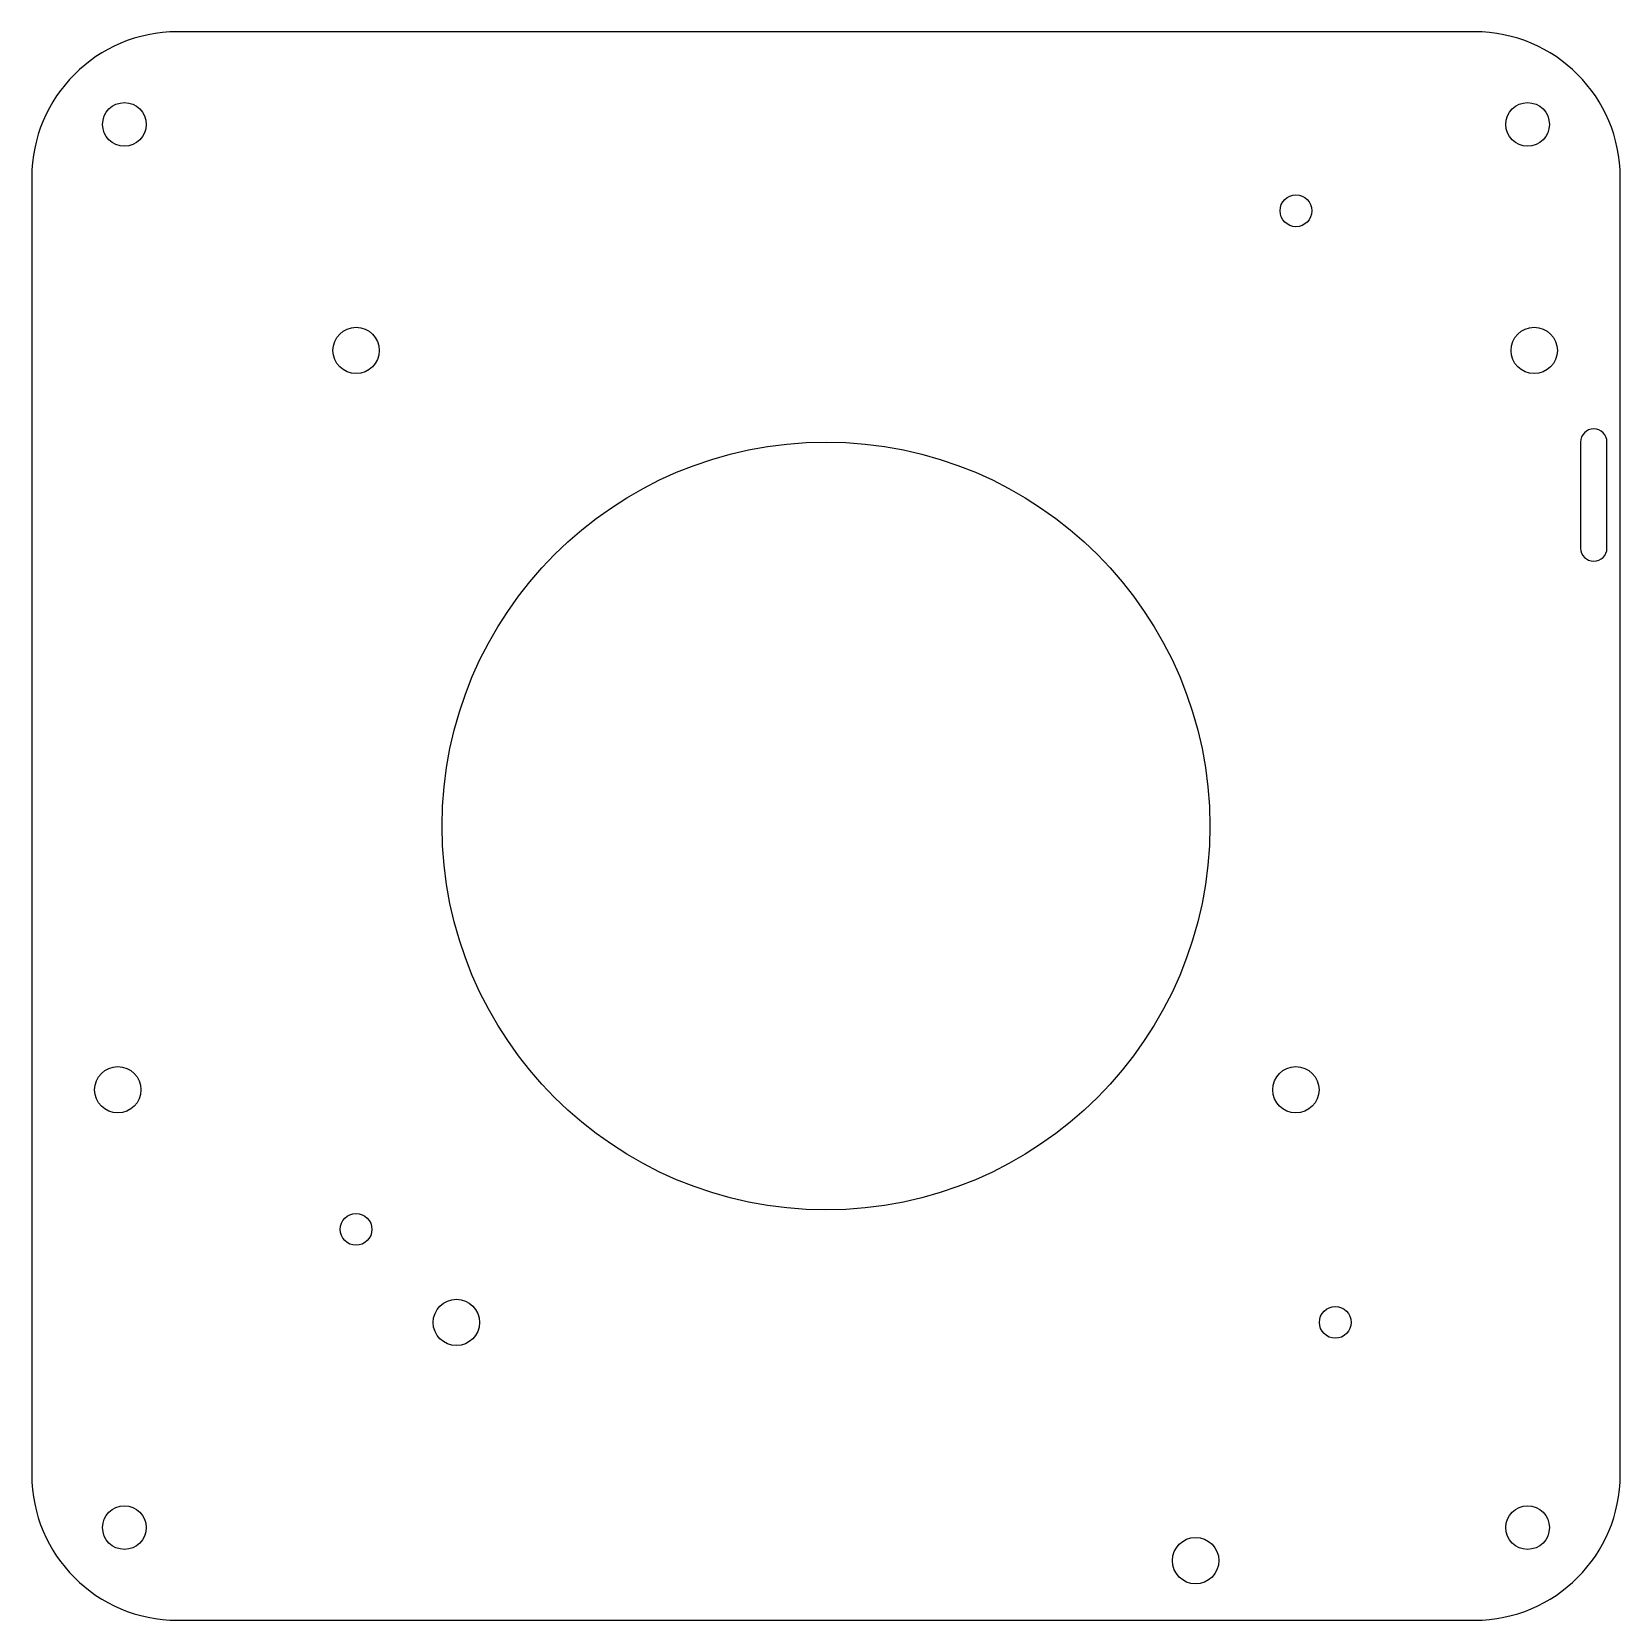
# Model space of a CAD drawing. Extents: x -60 to 60, y -60 to 60.
import ezdxf

# ---------------------------------------------------------------- set-up
doc = ezdxf.new("R2010")
doc.units = 0
doc.layers.add('20', color=53, linetype='CONTINUOUS')

msp = doc.modelspace()

# ---------------------------------------------------------------- linework, layer by layer
at = {"layer": '20'}
for p, q in [((49, 60), (-49, 60)), ((-60, 49), (-60, -49)), ((60, -49), (60, 49)), ((57, 29), (57, 21)), ((59, 21), (59, 29)), ((-49, -60), (49, -60))]:
    msp.add_line(p, q, dxfattribs=at)
for centre, radius in [((-53, 53), 1.65), ((53, 53), 1.65), ((35.5, 46.475), 1.2), ((-35.5, 35.925), 1.75), ((53.5, 35.925), 1.75), ((0, 0), 29), ((0, 0), 29), ((-53.5, -19.925), 1.75), ((35.5, -19.925), 1.75), ((-35.5, -30.475), 1.2), ((-27.925, -37.5), 1.75), ((38.475, -37.5), 1.2), ((-53, -53), 1.65), ((53, -53), 1.65), ((27.925, -55.5), 1.75)]:
    msp.add_circle(centre, radius, dxfattribs=at)
for centre, radius, start, end in [((-49, 49), 11, 90, 180), ((49, 49), 11, 0, 90), ((58, 29), 1, 90, 180), ((58, 29), 1, 0, 90), ((58, 21), 1, 180, 270), ((58, 21), 1, 270, 0), ((-49, -49), 11, 180, 270), ((49, -49), 11, 270, 0)]:
    msp.add_arc(centre, radius, start, end, dxfattribs=at)

doc.saveas('drawing.dxf')
